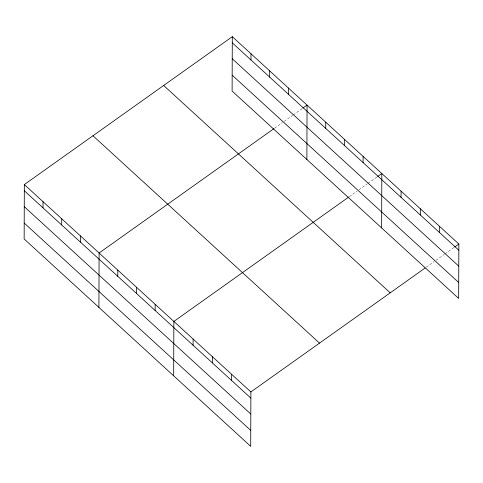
<?xml version="1.0" encoding="UTF-8"?>
<svg xmlns="http://www.w3.org/2000/svg" width="483" height="483" viewBox="0 0 483 483"><rect width="100%" height="100%" fill="white"/><g stroke="black" fill="none" stroke-linecap="round" stroke-linejoin="round"><path stroke-width="0.36" stroke-dasharray="2.42 1.81" d="M274.555 128.218L282.38 122.658M284.185 121.372L292.613 115.377M293.217 114.948L302.249 108.524M349.318 196.647L357.142 191.081M358.947 189.801L367.376 183.806M367.98 183.377L377.006 176.953M426.344 267.153L434.169 261.587M435.974 260.301L444.402 254.306M445.006 253.877L454.032 247.459"/><path stroke-width="0.72" d="M24.337 184.572L24.15 238.97L250.695 446.328L250.888 391.93L24.337 184.572L232.305 36.672L458.85 244.03L458.663 298.428L232.112 91.07L232.305 36.672M43.011 207.877L43.029 201.683M61.697 224.981L61.721 218.787M80.389 242.092L80.407 235.897M98.912 307.399L99.1 253.001L273.952 128.647M117.767 276.3L117.792 270.106M136.46 293.41L136.484 287.216M155.152 310.515L155.17 304.32M173.669 375.822L173.862 321.43L348.714 197.076M193.097 345.248L193.115 339.054M212.351 362.878L212.375 356.683M231.611 380.501L231.629 374.307M250.973 59.977L250.991 53.782M269.659 77.081L269.683 70.886M288.351 94.191L288.375 87.997M306.874 159.499L307.061 105.101L302.847 108.101M325.729 128.406L325.753 122.211M344.421 145.51L344.445 139.315M363.113 162.62L363.131 156.426M381.636 227.928L381.824 173.53L377.609 176.524M401.059 197.348L401.083 191.153M420.313 214.977L420.337 208.783M439.572 232.601L439.596 226.406M250.888 391.93L425.137 268.005M454.636 247.03L458.85 244.03M232.281 42.866L458.826 250.224M232.226 58.775L458.772 266.133M232.166 75.161L458.717 282.519M163.677 85.479L390.222 292.837M92.965 135.765L319.517 343.123M24.319 190.767L250.864 398.125M24.265 206.676L250.81 414.034M24.204 223.061L250.755 430.419"/></g></svg>
